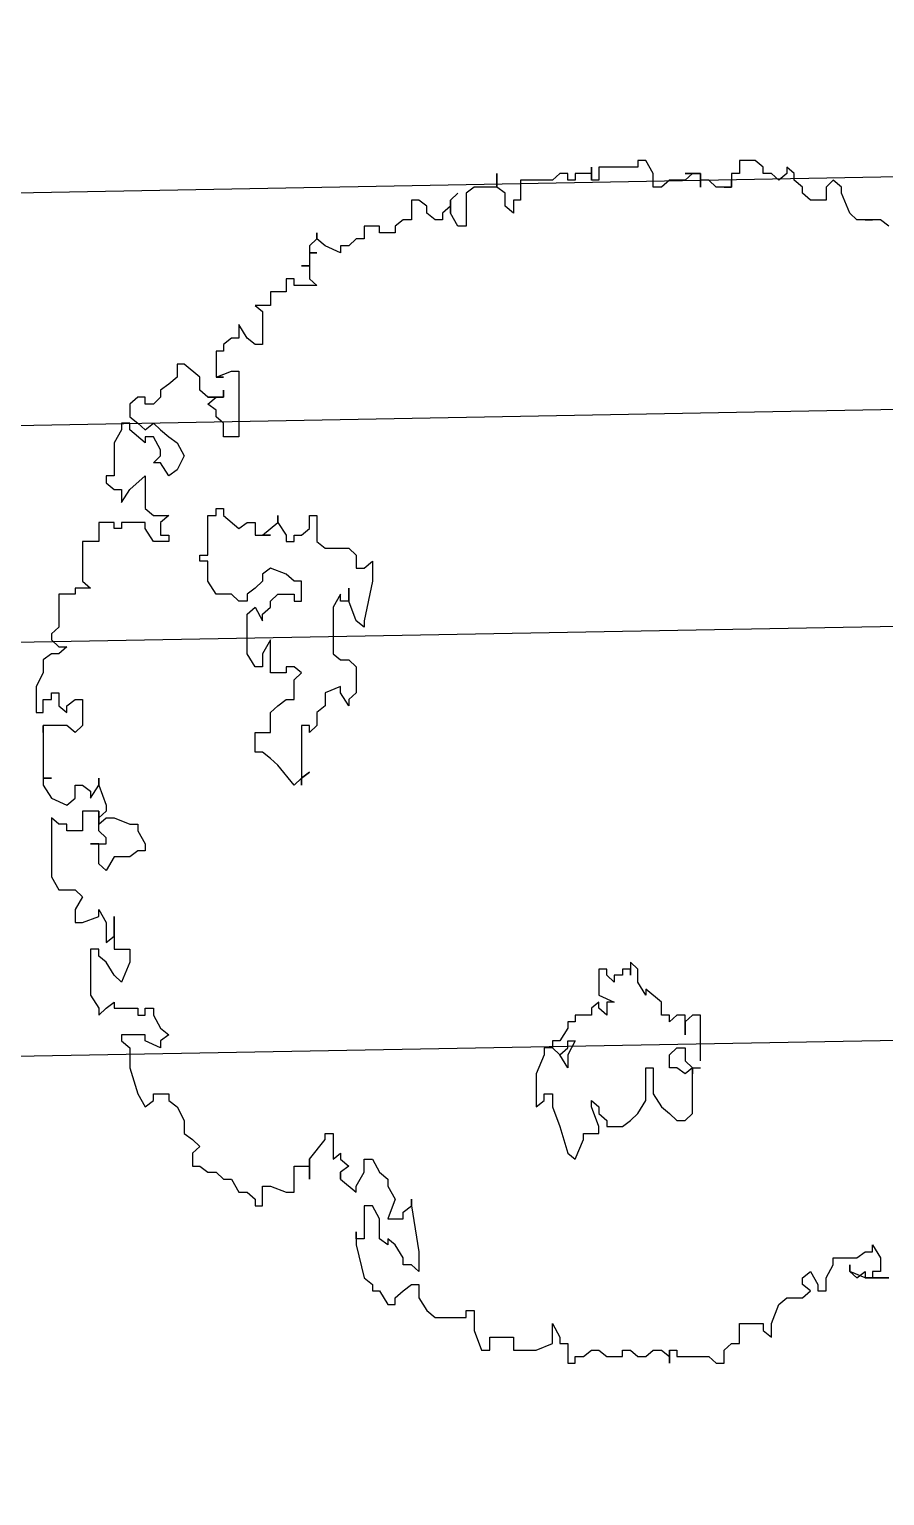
# Model space of a CAD drawing. Extents: x -30 to 1202, y 231 to 898.
# Drawn here: x 103.062 to 105.233, y 442.139 to 445.859 of the extents above; entities that cross this region are included whole.
import ezdxf

# ---------------------------------------------------------------- set-up
doc = ezdxf.new("R2010")
doc.units = 0
doc.header["$LTSCALE"] = 0.04
doc.layers.get('0').update_dxf_attribs({"linetype": 'CONTINUOUS'})
doc.layers.add('CONTORXXNP----00', color=255, linetype='CONTINUOUS')
doc.layers.add('PISO', color=1, linetype='CONTINUOUS')
doc.styles.get("Standard").update_dxf_attribs({"font": 'romans.shx'})

# ---------------------------------------------------------------- blocks, each defined once
blk = doc.blocks.new('ARB3')
at = {"color": 0}
for p, q in [((-0.4424, 0.2007), (-0.4476, 0.1937)), ((0.447, 0.1807), (0.447, 0.2007)), ((-0.4476, 0.1937), (-0.4476, 0.1807)), ((-0.4476, 0.1807), (-0.4476, 0.1868)), ((-0.4476, 0.1868), (-0.4476, 0.1737)), ((0.4192, 0.1868), (0.4302, 0.1937)), ((0.425, 0.1868), (0.4192, 0.1868)), ((0.425, 0.1807), (0.425, 0.1868)), ((0.4302, 0.1937), (0.4418, 0.1937)), ((0.4418, 0.1937), (0.4418, 0.1868)), ((0.4418, 0.1868), (0.447, 0.1868)), ((0.447, 0.1868), (0.447, 0.1807)), ((-0.4476, 0.1737), (-0.4534, 0.1676)), ((0.4302, 0.1737), (0.425, 0.1807)), ((0.4302, 0.1537), (0.4302, 0.1737)), ((0.447, 0.1807), (0.4418, 0.1676)), ((0.447, 0.1737), (0.4418, 0.1807)), ((0.4418, 0.1807), (0.447, 0.1807)), ((0.4418, 0.1676), (0.447, 0.1737)), ((-0.4534, 0.1676), (-0.4702, 0.1607)), ((0.4418, 0.1676), (0.436, 0.1676)), ((0.436, 0.1676), (0.4418, 0.1676)), ((-0.4754, 0.1607), (-0.4812, 0.1537)), ((-0.4812, 0.1537), (-0.4754, 0.1476)), ((-0.4702, 0.1607), (-0.4754, 0.1607)), ((0.436, 0.1537), (0.4302, 0.1537)), ((0.447, 0.1476), (0.436, 0.1537)), ((-0.4754, 0.1476), (-0.4644, 0.1476)), ((-0.4644, 0.1476), (-0.4644, 0.1345)), ((0.4418, 0.1345), (0.4528, 0.1407)), ((0.4579, 0.1476), (0.447, 0.1476)), ((0.4528, 0.1407), (0.4579, 0.1407)), ((0.4579, 0.1407), (0.4579, 0.1476)), ((-0.4754, 0.1276), (-0.4812, 0.1207)), ((-0.4702, 0.1276), (-0.4754, 0.1276)), ((-0.4644, 0.1345), (-0.4702, 0.1276)), ((0.447, 0.1276), (0.4418, 0.1345)), ((0.4528, 0.1276), (0.447, 0.1276)), ((0.4579, 0.1345), (0.4528, 0.1276)), ((0.4638, 0.1276), (0.4579, 0.1345)), ((0.4638, 0.1145), (0.4638, 0.1276)), ((-0.487, 0.1207), (-0.4922, 0.1145)), ((-0.4922, 0.1145), (-0.487, 0.1145)), ((-0.4812, 0.1207), (-0.487, 0.1207)), ((-0.487, 0.1145), (-0.4812, 0.1076)), ((0.4696, 0.1076), (0.4638, 0.1145)), ((-0.4812, 0.1076), (-0.487, 0.1015)), ((-0.487, 0.1015), (-0.487, 0.0945)), ((0.4857, 0.1015), (0.4696, 0.1076)), ((0.4973, 0.1015), (0.4857, 0.1015)), ((0.4915, 0.0945), (0.4973, 0.1015)), ((-0.487, 0.0945), (-0.4922, 0.0945)), ((0.4857, 0.0745), (0.4857, 0.0945)), ((0.4857, 0.0945), (0.4915, 0.0945)), ((-0.498, 0.0745), (-0.487, 0.0745)), ((-0.487, 0.0745), (-0.487, 0.0676)), ((0.5025, 0.0745), (0.4857, 0.0745)), ((0.5025, 0.0676), (0.5025, 0.0745)), ((-0.487, 0.0676), (-0.4754, 0.0676)), ((-0.4754, 0.0676), (-0.4812, 0.0676)), ((-0.4812, 0.0676), (-0.4754, 0.0676)), ((-0.4754, 0.0676), (-0.4754, 0.0615)), ((-0.4754, 0.0615), (-0.4754, 0.0676)), ((-0.4754, 0.0676), (-0.4754, 0.0546)), ((0.5083, 0.0615), (0.5025, 0.0676)), ((-0.4754, 0.0546), (-0.4812, 0.0484)), ((0.5193, 0.0615), (0.5083, 0.0615)), ((0.5135, 0.0484), (0.5193, 0.0546)), ((0.5193, 0.0546), (0.5193, 0.0615)), ((-0.4754, 0.0415), (-0.487, 0.0415)), ((-0.487, 0.0415), (-0.487, 0.0284)), ((-0.4812, 0.0484), (-0.4812, 0.0415)), ((-0.4812, 0.0415), (-0.4754, 0.0415)), ((0.2635, 0.0415), (0.2248, 0.0415)), ((0.2248, 0.0415), (0.2248, 0.0346)), ((0.2693, 0.0346), (0.2693, 0.0415)), ((0.5135, 0.0215), (0.5135, 0.0484)), ((-0.487, 0.0284), (-0.487, 0.0346)), ((-0.487, 0.0346), (-0.4812, 0.0284)), ((-0.4812, 0.0284), (-0.4812, 0.0153)), ((0.2248, 0.0346), (0.2306, 0.0284)), ((0.2416, 0.0284), (0.2248, 0.0284)), ((0.2248, 0.0284), (0.2248, 0.0215)), ((0.2306, 0.0284), (0.2416, 0.0284)), ((0.2525, 0.0215), (0.2525, 0.0284)), ((0.2525, 0.0284), (0.2635, 0.0284)), ((0.2635, 0.0284), (0.2693, 0.0346)), ((0.3081, 0.0346), (0.2693, 0.0346)), ((0.2693, 0.0346), (0.2745, 0.0284)), ((0.2693, 0.0346), (0.2745, 0.0346)), ((0.2745, 0.0346), (0.2693, 0.0346)), ((0.2745, 0.0284), (0.2693, 0.0215)), ((0.3139, 0.0284), (0.3081, 0.0346)), ((0.3139, 0.0215), (0.3139, 0.0284)), ((-0.4812, 0.0153), (-0.4754, 0.0084)), ((0.2248, 0.0215), (0.2306, 0.0153)), ((0.2306, 0.0153), (0.2248, 0.0153)), ((0.2248, 0.0153), (0.2248, 0.0084)), ((0.2584, 0.0153), (0.2525, 0.0215)), ((0.2693, 0.0153), (0.2584, 0.0153)), ((0.2693, 0.0215), (0.2693, 0.0153)), ((0.3023, 0.0084), (0.3081, 0.0153)), ((0.3081, 0.0153), (0.3139, 0.0215)), ((0.5083, 0.0153), (0.5083, 0.0215)), ((0.5083, 0.0215), (0.5135, 0.0215)), ((0.5083, 0.0084), (0.5135, 0.0153)), ((0.5193, 0.0153), (0.5083, 0.0153)), ((0.5135, 0.0153), (0.5193, 0.0153)), ((-0.487, 0.0015), (-0.498, -0.0047)), ((-0.4754, 0.0015), (-0.487, 0.0015)), ((-0.4754, 0.0084), (-0.4754, 0.0015)), ((0.2138, 0.0084), (0.2028, -0.0047)), ((0.2248, 0.0084), (0.2138, 0.0084)), ((0.2693, -0.0047), (0.2693, 0.0015)), ((0.2693, 0.0015), (0.2913, 0.0015)), ((0.2913, 0.0015), (0.3023, 0.0084)), ((0.5083, 0.0015), (0.5083, 0.0084)), ((0.5135, -0.0047), (0.5083, 0.0015)), ((0.186, -0.0116), (0.1802, -0.0177)), ((0.197, -0.0116), (0.186, -0.0116)), ((0.208, -0.0047), (0.197, -0.0116)), ((0.2028, -0.0047), (0.208, -0.0047)), ((0.2971, -0.0047), (0.2693, -0.0047)), ((0.3081, -0.0116), (0.2971, -0.0047)), ((0.3139, -0.0177), (0.3081, -0.0116)), ((0.5083, -0.0177), (0.5135, -0.0116)), ((0.5135, -0.0116), (0.5135, -0.0047)), ((0.1802, -0.0177), (0.1912, -0.0177)), ((0.1912, -0.0177), (0.186, -0.0177)), ((0.186, -0.0177), (0.186, -0.0247)), ((0.186, -0.0247), (0.1912, -0.0247)), ((0.1912, -0.0247), (0.1912, -0.0316)), ((0.3191, -0.0247), (0.3139, -0.0177)), ((0.3191, -0.0377), (0.3191, -0.0247)), ((0.5083, -0.0247), (0.5083, -0.0177)), ((0.5135, -0.0247), (0.5083, -0.0247)), ((0.5135, -0.0377), (0.5135, -0.0247)), ((0.1912, -0.0316), (0.197, -0.0316)), ((0.197, -0.0316), (0.1912, -0.0377)), ((0.208, -0.0446), (0.2138, -0.0316)), ((0.2138, -0.0316), (0.2138, -0.0377)), ((-0.4922, -0.0446), (-0.4812, -0.0446)), ((-0.4812, -0.0446), (-0.4812, -0.0508)), ((0.1912, -0.0377), (0.186, -0.0377)), ((0.186, -0.0377), (0.186, -0.0446)), ((0.186, -0.0446), (0.208, -0.0446)), ((0.2138, -0.0377), (0.2248, -0.0377)), ((0.219, -0.0446), (0.2138, -0.0446)), ((0.2138, -0.0446), (0.219, -0.0508)), ((0.2248, -0.0377), (0.219, -0.0446)), ((0.2971, -0.0508), (0.3023, -0.0446)), ((0.3191, -0.0446), (0.3023, -0.0508)), ((0.3023, -0.0446), (0.3081, -0.0446)), ((0.3081, -0.0446), (0.3139, -0.0377)), ((0.3139, -0.0377), (0.3191, -0.0377)), ((0.3249, -0.0446), (0.3191, -0.0446)), ((0.3249, -0.0577), (0.3249, -0.0446)), ((0.5083, -0.0446), (0.5135, -0.0377)), ((0.5083, -0.0508), (0.5083, -0.0446)), ((-0.4812, -0.0508), (-0.4922, -0.0508)), ((-0.4922, -0.0508), (-0.487, -0.0508)), ((-0.487, -0.0508), (-0.487, -0.0646)), ((0.219, -0.0508), (0.2248, -0.0508)), ((0.2248, -0.0508), (0.2248, -0.0646)), ((0.3023, -0.0508), (0.2971, -0.0508)), ((0.3301, -0.0577), (0.3249, -0.0577)), ((0.3468, -0.0646), (0.3301, -0.0577)), ((0.5135, -0.0577), (0.5083, -0.0508)), ((0.5135, -0.0646), (0.5135, -0.0577)), ((-0.487, -0.0646), (-0.4812, -0.0646)), ((-0.4812, -0.0708), (-0.487, -0.0708)), ((-0.487, -0.0708), (-0.487, -0.0777)), ((-0.4812, -0.0646), (-0.4812, -0.0708)), ((0.2248, -0.0646), (0.2306, -0.0646)), ((0.2306, -0.0646), (0.2306, -0.0708)), ((0.2306, -0.0708), (0.2358, -0.0708)), ((0.2358, -0.0708), (0.2467, -0.0777)), ((0.2467, -0.0708), (0.2467, -0.0646)), ((0.2467, -0.0646), (0.2584, -0.0708)), ((0.2525, -0.0708), (0.2467, -0.0708)), ((0.2584, -0.0777), (0.2525, -0.0708)), ((0.2584, -0.0708), (0.2693, -0.0708)), ((0.2693, -0.0708), (0.2584, -0.0777)), ((0.3191, -0.0777), (0.3417, -0.0708)), ((0.3417, -0.0708), (0.3468, -0.0646)), ((0.5025, -0.0777), (0.5025, -0.0708)), ((0.5025, -0.0708), (0.5193, -0.0708)), ((0.5193, -0.0646), (0.5135, -0.0646)), ((0.5193, -0.0708), (0.5193, -0.0646)), ((-0.487, -0.0777), (-0.4812, -0.0839)), ((-0.4812, -0.0839), (-0.4812, -0.1108)), ((0.2467, -0.0777), (0.2467, -0.0839)), ((0.2467, -0.0839), (0.2525, -0.0839)), ((0.2525, -0.0839), (0.2584, -0.0777)), ((0.2584, -0.0777), (0.2525, -0.0839)), ((0.2525, -0.0839), (0.2525, -0.0908)), ((0.2913, -0.0908), (0.2913, -0.0839)), ((0.2913, -0.0839), (0.3023, -0.0839)), ((0.3023, -0.0839), (0.3191, -0.0777)), ((0.4857, -0.0839), (0.4973, -0.0777)), ((0.5025, -0.0839), (0.4857, -0.0839)), ((0.4973, -0.0777), (0.5025, -0.0777)), ((0.5083, -0.0977), (0.5025, -0.0839)), ((0.2525, -0.0908), (0.2584, -0.0908)), ((0.2584, -0.0908), (0.2745, -0.0977)), ((0.2745, -0.0977), (0.3023, -0.0977)), ((0.2971, -0.0908), (0.2913, -0.0908)), ((0.3023, -0.0977), (0.2971, -0.0908)), ((0.5083, -0.1169), (0.5083, -0.0977)), ((-0.4812, -0.1108), (-0.4644, -0.1108)), ((-0.4644, -0.1108), (-0.4644, -0.1169)), ((-0.4702, -0.1238), (-0.4754, -0.1308)), ((-0.4592, -0.1238), (-0.4702, -0.1238)), ((-0.4644, -0.1169), (-0.4534, -0.1169)), ((-0.4534, -0.1169), (-0.4592, -0.1238)), ((0.4973, -0.1369), (0.4973, -0.1169)), ((0.4973, -0.1169), (0.5083, -0.1169)), ((-0.4754, -0.1308), (-0.487, -0.1308)), ((-0.487, -0.1308), (-0.4754, -0.1308)), ((-0.4754, -0.1308), (-0.4754, -0.15)), ((0.4915, -0.15), (0.5083, -0.1438)), ((0.5083, -0.1369), (0.4973, -0.1369)), ((0.5083, -0.1438), (0.5083, -0.1369)), ((-0.4754, -0.15), (-0.4702, -0.1569)), ((-0.4702, -0.1569), (-0.4424, -0.1569)), ((-0.4424, -0.1569), (-0.4424, -0.1638)), ((0.4747, -0.1569), (0.4747, -0.15)), ((0.4747, -0.15), (0.4915, -0.15)), ((0.4805, -0.1569), (0.4747, -0.1569)), ((0.4805, -0.1831), (0.4805, -0.1569)), ((-0.4644, -0.17), (-0.4702, -0.1638)), ((-0.4702, -0.1638), (-0.4644, -0.17)), ((-0.4534, -0.17), (-0.4644, -0.17)), ((-0.4644, -0.17), (-0.4592, -0.17)), ((-0.4592, -0.17), (-0.4534, -0.1769)), ((-0.4424, -0.1638), (-0.4534, -0.17)), ((-0.4534, -0.1769), (-0.4476, -0.1769)), ((-0.4476, -0.1831), (-0.4534, -0.19)), ((-0.4476, -0.1769), (-0.4476, -0.1831)), ((0.4747, -0.19), (0.4805, -0.1831)), ((-0.4592, -0.19), (-0.4644, -0.1969)), ((-0.4644, -0.1969), (-0.4644, -0.2031)), ((-0.4534, -0.19), (-0.4592, -0.19)), ((0.3862, -0.2031), (0.425, -0.1969)), ((0.425, -0.1969), (0.4418, -0.1969)), ((0.4418, -0.1969), (0.436, -0.2031)), ((0.4528, -0.2031), (0.4528, -0.1969)), ((0.4528, -0.1969), (0.4638, -0.1969)), ((0.4638, -0.1969), (0.4747, -0.19)), ((-0.4644, -0.2031), (-0.4476, -0.2031)), ((-0.4476, -0.2031), (-0.4476, -0.21)), ((-0.4476, -0.21), (-0.4424, -0.2169)), ((0.3862, -0.2031), (0.3804, -0.2031)), ((0.3804, -0.2031), (0.3862, -0.2031)), ((0.3914, -0.21), (0.3862, -0.2031)), ((0.3972, -0.21), (0.3914, -0.21)), ((0.3972, -0.223), (0.3972, -0.21)), ((0.4302, -0.21), (0.4192, -0.2169)), ((0.436, -0.21), (0.4302, -0.21)), ((0.436, -0.2031), (0.436, -0.21)), ((0.4579, -0.21), (0.4528, -0.2031)), ((0.4638, -0.2169), (0.4579, -0.21)), ((-0.4424, -0.2169), (-0.4366, -0.2169)), ((-0.4366, -0.2169), (-0.4366, -0.23)), ((0.3578, -0.23), (0.3636, -0.223)), ((0.3636, -0.223), (0.3695, -0.223)), ((0.3695, -0.223), (0.3804, -0.2169)), ((0.3804, -0.2169), (0.3972, -0.223)), ((0.4192, -0.2169), (0.414, -0.223)), ((0.414, -0.223), (0.4192, -0.223)), ((0.4192, -0.223), (0.414, -0.23)), ((0.4579, -0.23), (0.4696, -0.223)), ((0.4696, -0.2169), (0.4638, -0.2169)), ((0.4696, -0.223), (0.4696, -0.2169)), ((-0.4366, -0.23), (-0.4424, -0.23)), ((-0.4424, -0.23), (-0.4424, -0.243)), ((0.3468, -0.2361), (0.3578, -0.23)), ((0.3972, -0.23), (0.3862, -0.2361)), ((0.414, -0.23), (0.3972, -0.23)), ((0.4579, -0.2361), (0.4579, -0.23)), ((-0.4424, -0.243), (-0.4315, -0.243)), ((-0.4315, -0.243), (-0.4315, -0.25)), ((-0.1531, -0.243), (-0.1589, -0.2361)), ((-0.1589, -0.2361), (-0.1421, -0.2361)), ((-0.1531, -0.25), (-0.1531, -0.243)), ((-0.1421, -0.2361), (-0.1085, -0.243)), ((-0.1085, -0.243), (-0.1033, -0.243)), ((-0.1033, -0.243), (-0.1085, -0.25)), ((0.3468, -0.243), (0.3468, -0.2361)), ((0.3578, -0.243), (0.3468, -0.243)), ((0.3695, -0.25), (0.3578, -0.243)), ((0.3862, -0.2361), (0.3862, -0.243)), ((0.3862, -0.243), (0.414, -0.243)), ((0.414, -0.243), (0.414, -0.25)), ((0.4192, -0.25), (0.447, -0.243)), ((0.447, -0.243), (0.4528, -0.2361)), ((0.4528, -0.2361), (0.4579, -0.2361)), ((-0.4315, -0.25), (-0.4256, -0.2561)), ((-0.4256, -0.2561), (-0.4256, -0.263)), ((-0.1699, -0.2561), (-0.1641, -0.25)), ((-0.1699, -0.2761), (-0.1699, -0.2561)), ((-0.1641, -0.25), (-0.1531, -0.25)), ((-0.1253, -0.2561), (-0.1363, -0.2561)), ((-0.1363, -0.2561), (-0.1253, -0.2561)), ((-0.1085, -0.25), (-0.1253, -0.2561)), ((-0.1253, -0.2561), (-0.1253, -0.263)), ((-0.0756, -0.2561), (-0.0698, -0.25)), ((-0.0756, -0.263), (-0.0756, -0.2561)), ((-0.0698, -0.25), (-0.0478, -0.25)), ((-0.0478, -0.25), (-0.042, -0.2561)), ((-0.0368, -0.2561), (-0.0478, -0.263)), ((-0.042, -0.2561), (-0.0368, -0.2561)), ((0.3468, -0.263), (0.3527, -0.2561)), ((0.3527, -0.2561), (0.3578, -0.263)), ((0.3636, -0.263), (0.3746, -0.25)), ((0.3746, -0.25), (0.3695, -0.25)), ((0.414, -0.25), (0.4082, -0.25)), ((0.4082, -0.25), (0.4192, -0.25)), ((-0.4256, -0.263), (-0.4198, -0.263)), ((-0.4198, -0.263), (-0.4256, -0.2761)), ((-0.1253, -0.263), (-0.1311, -0.263)), ((-0.1311, -0.263), (-0.1201, -0.2692)), ((-0.1201, -0.2692), (-0.0807, -0.2692)), ((-0.0807, -0.2692), (-0.0756, -0.263)), ((-0.0478, -0.263), (-0.053, -0.263)), ((-0.053, -0.263), (-0.0478, -0.2761)), ((0.3249, -0.2761), (0.3249, -0.2692)), ((0.3249, -0.2692), (0.3468, -0.2692)), ((0.3468, -0.2692), (0.3417, -0.263)), ((0.3417, -0.263), (0.3468, -0.263)), ((0.3578, -0.263), (0.3636, -0.263)), ((0.3636, -0.263), (0.3578, -0.263)), ((0.3578, -0.263), (0.3636, -0.263)), ((-0.4315, -0.283), (-0.4366, -0.283)), ((-0.4366, -0.283), (-0.4315, -0.283)), ((-0.4256, -0.2761), (-0.4315, -0.283)), ((-0.4315, -0.283), (-0.4256, -0.2892)), ((-0.4198, -0.2892), (-0.4198, -0.283)), ((-0.4198, -0.283), (-0.4198, -0.2892)), ((-0.3979, -0.2892), (-0.3921, -0.283)), ((-0.3921, -0.283), (-0.3921, -0.3022)), ((-0.1976, -0.2892), (-0.1976, -0.283)), ((-0.1976, -0.283), (-0.1757, -0.283)), ((-0.1757, -0.283), (-0.1699, -0.2761)), ((-0.0478, -0.2761), (-0.0368, -0.2761)), ((-0.0368, -0.2761), (-0.031, -0.283)), ((-0.031, -0.283), (-0.02, -0.283)), ((-0.02, -0.283), (-0.0142, -0.2892)), ((0.3301, -0.2761), (0.3249, -0.2761)), ((0.3468, -0.2892), (0.3301, -0.2761)), ((-0.4256, -0.2892), (-0.4198, -0.2892)), ((-0.4198, -0.2892), (-0.4089, -0.2892)), ((-0.4089, -0.2892), (-0.4089, -0.2961)), ((-0.4089, -0.2961), (-0.4089, -0.2892)), ((-0.4089, -0.2892), (-0.3979, -0.2892)), ((-0.1867, -0.2892), (-0.1976, -0.2892)), ((-0.1809, -0.2961), (-0.1867, -0.2892)), ((-0.1809, -0.3022), (-0.1809, -0.2961)), ((-0.1253, -0.2961), (-0.1421, -0.2961)), ((-0.1421, -0.2961), (-0.1421, -0.3022)), ((-0.1253, -0.3022), (-0.1253, -0.2961)), ((-0.0646, -0.2961), (-0.0698, -0.3022)), ((-0.0588, -0.3022), (-0.0646, -0.2961)), ((-0.0142, -0.2892), (-0.02, -0.2892)), ((-0.02, -0.2892), (-0.02, -0.2961)), ((-0.02, -0.2961), (0.0304, -0.2961)), ((0.0245, -0.2961), (0.0194, -0.2892)), ((0.0194, -0.2892), (0.0245, -0.2961)), ((0.0304, -0.2961), (0.0245, -0.2961)), ((0.0245, -0.2961), (0.0304, -0.3022)), ((0.3636, -0.2892), (0.3468, -0.2892)), ((0.3527, -0.3022), (0.3527, -0.2892)), ((0.3527, -0.2892), (0.3636, -0.2892)), ((-0.3921, -0.3022), (-0.3979, -0.3022)), ((-0.3979, -0.3022), (-0.3979, -0.3092)), ((-0.3979, -0.3092), (-0.3869, -0.3092)), ((-0.3869, -0.3092), (-0.3869, -0.3222)), ((-0.1918, -0.3161), (-0.1809, -0.3092)), ((-0.1757, -0.3022), (-0.1809, -0.3022)), ((-0.1809, -0.3092), (-0.1757, -0.3092)), ((-0.1757, -0.3092), (-0.1757, -0.3022)), ((-0.1479, -0.3092), (-0.1531, -0.3222)), ((-0.1421, -0.3022), (-0.1479, -0.3092)), ((-0.1311, -0.3161), (-0.1311, -0.3022)), ((-0.1311, -0.3022), (-0.1253, -0.3022)), ((-0.0698, -0.3022), (-0.0698, -0.3092)), ((-0.0698, -0.3092), (-0.0646, -0.3092)), ((-0.0646, -0.3092), (-0.0646, -0.3222)), ((-0.042, -0.3022), (-0.0588, -0.3022)), ((-0.042, -0.3092), (-0.042, -0.3022)), ((-0.0368, -0.3161), (-0.042, -0.3092)), ((0.0304, -0.3022), (0.0136, -0.3161)), ((0.3746, -0.3022), (0.3527, -0.3022)), ((0.3695, -0.3222), (0.3746, -0.3092)), ((0.3746, -0.3092), (0.3746, -0.3022)), ((-0.3869, -0.3222), (-0.3753, -0.3222)), ((-0.3753, -0.3222), (-0.3753, -0.3353)), ((-0.1918, -0.3161), (-0.1976, -0.3161)), ((-0.1976, -0.3161), (-0.1918, -0.3161)), ((-0.1809, -0.3292), (-0.1918, -0.3161)), ((-0.1809, -0.3353), (-0.1809, -0.3222)), ((-0.1809, -0.3222), (-0.1809, -0.3292)), ((-0.1809, -0.3292), (-0.1809, -0.3222)), ((-0.1809, -0.3222), (-0.1809, -0.3292)), ((-0.1531, -0.3222), (-0.1479, -0.3292)), ((-0.1253, -0.3222), (-0.1311, -0.3161)), ((-0.1201, -0.3222), (-0.1253, -0.3222)), ((-0.1143, -0.3292), (-0.1201, -0.3222)), ((-0.0646, -0.3222), (-0.0924, -0.3222)), ((-0.0924, -0.3222), (-0.0807, -0.3292)), ((-0.031, -0.3222), (-0.0368, -0.3161)), ((-0.0142, -0.3222), (-0.031, -0.3222)), ((-0.0142, -0.3353), (-0.0142, -0.3222)), ((0.0078, -0.3222), (0.0026, -0.3292)), ((0.0136, -0.3161), (0.0078, -0.3222)), ((0.3695, -0.3292), (0.3695, -0.3222)), ((-0.3753, -0.3353), (-0.3701, -0.3292)), ((-0.3701, -0.3292), (-0.3423, -0.3292)), ((-0.3423, -0.3292), (-0.3423, -0.3353)), ((-0.1479, -0.3292), (-0.1421, -0.3292)), ((-0.1421, -0.3292), (-0.1363, -0.3353)), ((-0.1201, -0.3353), (-0.1085, -0.3292)), ((-0.1085, -0.3292), (-0.1143, -0.3292)), ((-0.0807, -0.3292), (-0.0698, -0.3292)), ((-0.0698, -0.3292), (-0.0698, -0.3353)), ((0.0026, -0.3292), (0.0026, -0.3353)), ((0.3862, -0.3292), (0.3695, -0.3292)), ((0.3862, -0.3353), (0.3862, -0.3292)), ((-0.3475, -0.3422), (-0.3591, -0.3492)), ((-0.3423, -0.3353), (-0.3475, -0.3422)), ((-0.1918, -0.3422), (-0.1918, -0.3353)), ((-0.1918, -0.3353), (-0.1809, -0.3353)), ((-0.1867, -0.3492), (-0.1918, -0.3422)), ((-0.1363, -0.3353), (-0.1311, -0.3422)), ((-0.1311, -0.3422), (-0.1253, -0.3422)), ((-0.1253, -0.3422), (-0.1253, -0.3492)), ((-0.1143, -0.3422), (-0.1201, -0.3353)), ((-0.0807, -0.3422), (-0.1143, -0.3422)), ((-0.0698, -0.3353), (-0.0807, -0.3422)), ((0.0026, -0.3353), (-0.0142, -0.3353)), ((0.3746, -0.3422), (0.3804, -0.3353)), ((0.3746, -0.3492), (0.3746, -0.3422)), ((0.3804, -0.3353), (0.3862, -0.3353)), ((-0.3591, -0.3492), (-0.3475, -0.3492)), ((-0.3475, -0.3492), (-0.3475, -0.3553)), ((-0.3475, -0.3553), (-0.3423, -0.3622)), ((-0.3197, -0.3553), (-0.3197, -0.3492)), ((-0.3197, -0.3492), (-0.2642, -0.3492)), ((-0.3146, -0.3684), (-0.3197, -0.3553)), ((-0.2642, -0.3492), (-0.2642, -0.3622)), ((-0.1976, -0.3622), (-0.1867, -0.3492)), ((-0.1253, -0.3492), (-0.1311, -0.3553)), ((-0.1311, -0.3553), (-0.1311, -0.3684)), ((0.3636, -0.3553), (0.3746, -0.3492)), ((0.3636, -0.3622), (0.3636, -0.3553)), ((-0.3423, -0.3622), (-0.3365, -0.3622)), ((-0.3365, -0.3622), (-0.3365, -0.3684)), ((-0.3365, -0.3684), (-0.3146, -0.3684)), ((-0.3146, -0.3684), (-0.3146, -0.3622)), ((-0.3146, -0.3622), (-0.3146, -0.3684)), ((-0.2978, -0.3622), (-0.3036, -0.3622)), ((-0.3036, -0.3622), (-0.2978, -0.3622)), ((-0.2978, -0.3684), (-0.2978, -0.3622)), ((-0.2978, -0.3622), (-0.2978, -0.3753)), ((-0.2919, -0.3753), (-0.2978, -0.3684)), ((-0.2868, -0.3684), (-0.2919, -0.3753)), ((-0.281, -0.3684), (-0.2868, -0.3684)), ((-0.2758, -0.3622), (-0.281, -0.3684)), ((-0.2642, -0.3622), (-0.2758, -0.3622)), ((-0.2035, -0.3684), (-0.2035, -0.3622)), ((-0.2035, -0.3622), (-0.1976, -0.3622)), ((-0.1976, -0.3684), (-0.2035, -0.3684)), ((-0.1976, -0.3753), (-0.1976, -0.3684)), ((-0.1311, -0.3684), (-0.1421, -0.3753)), ((0.3578, -0.3684), (0.3636, -0.3622)), ((0.3578, -0.3753), (0.3578, -0.3684)), ((-0.3146, -0.3822), (-0.3255, -0.3953)), ((-0.3036, -0.3822), (-0.3146, -0.3822)), ((-0.2978, -0.3753), (-0.3036, -0.3822)), ((-0.1641, -0.3753), (-0.1976, -0.3753)), ((-0.1641, -0.3822), (-0.1641, -0.3753)), ((-0.1589, -0.3822), (-0.1641, -0.3822)), ((-0.1421, -0.3753), (-0.1589, -0.3753)), ((-0.1589, -0.3753), (-0.1589, -0.3822)), ((0.3301, -0.3884), (0.3359, -0.3822)), ((0.3359, -0.3822), (0.3417, -0.3884)), ((0.3527, -0.3822), (0.3578, -0.3753)), ((0.3527, -0.3884), (0.3527, -0.3822)), ((-0.3255, -0.3953), (-0.3255, -0.4014)), ((-0.259, -0.4014), (-0.248, -0.3953)), ((-0.248, -0.3953), (-0.2364, -0.4014)), ((0.3023, -0.4014), (0.3139, -0.3953)), ((0.3139, -0.3953), (0.3249, -0.3953)), ((0.3249, -0.3953), (0.3301, -0.3884)), ((0.3417, -0.3884), (0.3527, -0.3884)), ((-0.3255, -0.4014), (-0.3146, -0.4014)), ((-0.3146, -0.4014), (-0.3087, -0.4084)), ((-0.3087, -0.4084), (-0.3036, -0.4153)), ((-0.27, -0.4153), (-0.2642, -0.4084)), ((-0.2642, -0.4084), (-0.259, -0.4014)), ((-0.2312, -0.4084), (-0.2422, -0.4153)), ((-0.2364, -0.4014), (-0.2312, -0.4084)), ((-0.1976, -0.4214), (-0.1976, -0.4084)), ((-0.1976, -0.4084), (-0.1918, -0.4153)), ((-0.1809, -0.4153), (-0.1809, -0.4084)), ((-0.1809, -0.4084), (-0.1757, -0.4084)), ((-0.1757, -0.4084), (-0.1757, -0.4214)), ((0.2358, -0.4153), (0.2416, -0.4084)), ((0.2416, -0.4084), (0.2467, -0.4153)), ((0.2913, -0.4214), (0.2913, -0.4084)), ((0.2913, -0.4084), (0.2971, -0.4084)), ((0.2971, -0.4084), (0.3023, -0.4014)), ((-0.3036, -0.4153), (-0.2978, -0.4153)), ((-0.2978, -0.4153), (-0.2919, -0.4214)), ((-0.2919, -0.4214), (-0.2919, -0.4284)), ((-0.2758, -0.4214), (-0.27, -0.4153)), ((-0.27, -0.4284), (-0.2758, -0.4214)), ((-0.2532, -0.4153), (-0.2642, -0.4214)), ((-0.2642, -0.4214), (-0.2642, -0.4284)), ((-0.248, -0.4153), (-0.2532, -0.4153)), ((-0.2422, -0.4214), (-0.248, -0.4153)), ((-0.2422, -0.4153), (-0.2422, -0.4214)), ((-0.2035, -0.4284), (-0.1976, -0.4214)), ((-0.1918, -0.4153), (-0.1809, -0.4153)), ((-0.1757, -0.4214), (-0.1867, -0.4284)), ((0.219, -0.4284), (0.219, -0.4214)), ((0.219, -0.4214), (0.2248, -0.4214)), ((0.2248, -0.4214), (0.2358, -0.4153)), ((0.2467, -0.4153), (0.2525, -0.4153)), ((0.2525, -0.4153), (0.2467, -0.4284)), ((0.2971, -0.4214), (0.2913, -0.4214)), ((0.3023, -0.4284), (0.2971, -0.4214)), ((-0.2919, -0.4284), (-0.2978, -0.4284)), ((-0.2978, -0.4284), (-0.2978, -0.4345)), ((-0.2758, -0.4345), (-0.27, -0.4284)), ((-0.259, -0.4284), (-0.27, -0.4414)), ((-0.2642, -0.4284), (-0.259, -0.4284)), ((-0.2196, -0.4414), (-0.2312, -0.4284)), ((-0.2312, -0.4284), (-0.2035, -0.4284)), ((-0.1867, -0.4284), (-0.1918, -0.4284)), ((-0.1918, -0.4284), (-0.1918, -0.4484)), ((0.0691, -0.4345), (0.0801, -0.4284)), ((0.0801, -0.4284), (0.0859, -0.4284)), ((0.0859, -0.4284), (0.0859, -0.4345)), ((0.2248, -0.4284), (0.219, -0.4284)), ((0.2248, -0.4345), (0.2248, -0.4284)), ((0.2467, -0.4284), (0.2416, -0.4284)), ((0.2416, -0.4284), (0.2416, -0.4484)), ((0.2913, -0.4345), (0.3023, -0.4284)), ((-0.2978, -0.4345), (-0.2919, -0.4414)), ((-0.2919, -0.4414), (-0.281, -0.4414)), ((-0.281, -0.4414), (-0.2758, -0.4345)), ((-0.27, -0.4414), (-0.2758, -0.4414)), ((-0.2758, -0.4414), (-0.2758, -0.4484)), ((-0.2086, -0.4484), (-0.2196, -0.4414)), ((0.0581, -0.4545), (0.0633, -0.4414)), ((0.0633, -0.4414), (0.0633, -0.4345)), ((0.0633, -0.4345), (0.0691, -0.4345)), ((0.0859, -0.4345), (0.0911, -0.4414)), ((0.0911, -0.4414), (0.0911, -0.4545)), ((0.1692, -0.4545), (0.1692, -0.4414)), ((0.1692, -0.4414), (0.1802, -0.4414)), ((0.1802, -0.4414), (0.197, -0.4484)), ((0.219, -0.4545), (0.219, -0.4345)), ((0.219, -0.4345), (0.2248, -0.4345)), ((0.2467, -0.4484), (0.2525, -0.4414)), ((0.2525, -0.4414), (0.2693, -0.4414)), ((0.2693, -0.4414), (0.2913, -0.4345)), ((-0.2758, -0.4484), (-0.27, -0.4484)), ((-0.27, -0.4484), (-0.259, -0.4545)), ((-0.259, -0.4545), (-0.2312, -0.4545)), ((-0.2312, -0.4545), (-0.2312, -0.4614)), ((-0.2254, -0.4614), (-0.2196, -0.4545)), ((-0.2196, -0.4545), (-0.2196, -0.4484)), ((-0.2196, -0.4484), (-0.2086, -0.4484)), ((-0.1918, -0.4484), (-0.1867, -0.4484)), ((-0.1867, -0.4545), (-0.1918, -0.4545)), ((-0.1918, -0.4545), (-0.1918, -0.4676)), ((-0.1867, -0.4484), (-0.1867, -0.4545)), ((0.0581, -0.4614), (0.0581, -0.4545)), ((0.0911, -0.4545), (0.1027, -0.4614)), ((0.1582, -0.4545), (0.1415, -0.4545)), ((0.1415, -0.4545), (0.1692, -0.4545)), ((0.1634, -0.4614), (0.1582, -0.4545)), ((0.1912, -0.4545), (0.1802, -0.4614)), ((0.197, -0.4484), (0.1912, -0.4545)), ((0.219, -0.4614), (0.2138, -0.4545)), ((0.2138, -0.4545), (0.219, -0.4545)), ((0.2416, -0.4484), (0.2467, -0.4484)), ((-0.2312, -0.4614), (-0.2254, -0.4614)), ((-0.1918, -0.4676), (-0.1757, -0.4676)), ((-0.1757, -0.4676), (-0.1757, -0.4814)), ((0.0304, -0.4676), (0.0245, -0.4676)), ((0.0245, -0.4676), (0.0304, -0.4676)), ((0.0304, -0.4676), (0.0472, -0.4614)), ((0.0413, -0.4745), (0.0304, -0.4676)), ((0.0472, -0.4614), (0.0523, -0.4614)), ((0.0523, -0.4614), (0.0581, -0.4676)), ((0.0691, -0.4676), (0.0523, -0.4676)), ((0.0523, -0.4676), (0.0523, -0.4814)), ((0.0633, -0.4676), (0.0581, -0.4614)), ((0.0581, -0.4676), (0.0633, -0.4676)), ((0.0749, -0.4614), (0.0691, -0.4676)), ((0.0801, -0.4614), (0.0749, -0.4614)), ((0.0801, -0.4745), (0.0801, -0.4614)), ((0.0969, -0.4676), (0.0801, -0.4676)), ((0.0801, -0.4676), (0.0801, -0.4745)), ((0.1027, -0.4614), (0.0969, -0.4676)), ((0.1356, -0.4676), (0.1466, -0.4614)), ((0.1415, -0.4676), (0.1356, -0.4676)), ((0.1466, -0.4814), (0.1415, -0.4676)), ((0.1466, -0.4614), (0.1634, -0.4614)), ((0.175, -0.4676), (0.1692, -0.4676)), ((0.1692, -0.4676), (0.1692, -0.4745)), ((0.1802, -0.4614), (0.175, -0.4676)), ((0.208, -0.4745), (0.219, -0.4676)), ((0.2248, -0.4676), (0.219, -0.4614)), ((0.219, -0.4676), (0.2248, -0.4676)), ((-0.1757, -0.4814), (-0.1421, -0.4814)), ((-0.1421, -0.4814), (-0.1363, -0.4745)), ((-0.1363, -0.4745), (-0.1363, -0.4876)), ((-0.042, -0.4876), (-0.042, -0.4814)), ((-0.042, -0.4814), (-0.02, -0.4814)), ((-0.02, -0.4814), (-0.0142, -0.4876)), ((0.0304, -0.4814), (0.0355, -0.4745)), ((0.0304, -0.4876), (0.0304, -0.4814)), ((0.0355, -0.4745), (0.0413, -0.4745)), ((0.0523, -0.4814), (0.0691, -0.4814)), ((0.0691, -0.4814), (0.0691, -0.4945)), ((0.1188, -0.4876), (0.1247, -0.4814)), ((0.1247, -0.4814), (0.1356, -0.4876)), ((0.1466, -0.4876), (0.1466, -0.4814)), ((0.1692, -0.4745), (0.208, -0.4745)), ((-0.1363, -0.4876), (-0.1311, -0.4876)), ((-0.1311, -0.4876), (-0.1311, -0.5014)), ((-0.0866, -0.5014), (-0.0866, -0.4945)), ((-0.0866, -0.4945), (-0.0807, -0.5014)), ((-0.0368, -0.4945), (-0.042, -0.4876)), ((-0.0368, -0.5014), (-0.031, -0.4945)), ((-0.031, -0.4945), (-0.0368, -0.4945)), ((-0.0142, -0.4876), (-0.02, -0.4945)), ((-0.02, -0.4945), (-0.02, -0.5145)), ((0.0413, -0.4876), (0.0304, -0.4876)), ((0.0472, -0.4945), (0.0413, -0.4876)), ((0.0413, -0.5076), (0.0472, -0.4945)), ((0.0691, -0.4945), (0.0633, -0.4945)), ((0.0633, -0.4945), (0.0633, -0.5014)), ((0.1188, -0.5014), (0.1188, -0.4876)), ((0.1356, -0.4876), (0.1466, -0.4876)), ((-0.1311, -0.5014), (-0.1033, -0.5014)), ((-0.1033, -0.5014), (-0.0975, -0.5076)), ((-0.0975, -0.5076), (-0.0924, -0.5076)), ((-0.0924, -0.5076), (-0.0866, -0.5014)), ((-0.0807, -0.5014), (-0.0807, -0.5076)), ((-0.0807, -0.5076), (-0.0756, -0.5145)), ((-0.0478, -0.5076), (-0.0478, -0.5014)), ((-0.0478, -0.5014), (-0.0368, -0.5014)), ((-0.042, -0.5076), (-0.0478, -0.5076)), ((-0.042, -0.5145), (-0.042, -0.5076)), ((0.0245, -0.5145), (0.0245, -0.5076)), ((0.0245, -0.5076), (0.0245, -0.5145)), ((0.0304, -0.5145), (0.0413, -0.5076)), ((0.0633, -0.5014), (0.0581, -0.5076)), ((0.0581, -0.5076), (0.1079, -0.5076)), ((0.1079, -0.5076), (0.1188, -0.5014)), ((-0.0756, -0.5145), (-0.0646, -0.5145)), ((-0.0646, -0.5145), (-0.053, -0.5206)), ((-0.053, -0.5206), (-0.031, -0.5206)), ((-0.031, -0.5145), (-0.042, -0.5145)), ((-0.031, -0.5206), (-0.031, -0.5145)), ((-0.02, -0.5145), (-0.0142, -0.5145)), ((-0.0142, -0.5145), (-0.02, -0.5145)), ((-0.02, -0.5145), (0.0245, -0.5145)), ((0.0245, -0.5145), (0.0304, -0.5145))]:
    blk.add_line(p, q, dxfattribs=at)
for p, q in [((-0.4922, 0.0945), (-0.498, 0.0876)), ((-0.498, 0.0876), (-0.498, 0.0745)), ((-0.498, -0.0047), (-0.498, -0.0116)), ((-0.498, -0.0116), (-0.4922, -0.0116)), ((-0.4922, -0.0116), (-0.4922, -0.0446))]:
    blk.add_line(p, q)
at = {"layer": 'CONTORXXNP----00'}
for p, q in [((-0.4424, 0.2007), (-0.4476, 0.1937)), ((0.447, 0.2007), (0.447, 0.1868)), ((-0.4476, 0.1937), (-0.4476, 0.1807)), ((-0.4476, 0.1868), (-0.4476, 0.1737)), ((-0.4476, 0.1807), (-0.4476, 0.1868)), ((0.4192, 0.1868), (0.4302, 0.1937)), ((0.425, 0.1868), (0.4192, 0.1868)), ((0.425, 0.1807), (0.425, 0.1868)), ((0.4302, 0.1937), (0.4418, 0.1937)), ((0.4418, 0.1937), (0.4418, 0.1868)), ((0.4418, 0.1868), (0.447, 0.1868)), ((-0.4476, 0.1737), (-0.4534, 0.1676)), ((0.4302, 0.1737), (0.425, 0.1807)), ((0.4302, 0.1537), (0.4302, 0.1737)), ((-0.4534, 0.1676), (-0.4702, 0.1607)), ((-0.4754, 0.1607), (-0.4812, 0.1537)), ((-0.4812, 0.1537), (-0.4754, 0.1476)), ((-0.4702, 0.1607), (-0.4754, 0.1607)), ((0.436, 0.1537), (0.4302, 0.1537)), ((0.447, 0.1476), (0.436, 0.1537)), ((-0.4754, 0.1476), (-0.4644, 0.1476)), ((-0.4644, 0.1476), (-0.4644, 0.1345)), ((0.4418, 0.1345), (0.4528, 0.1407)), ((0.4579, 0.1476), (0.447, 0.1476)), ((0.4528, 0.1407), (0.4579, 0.1407)), ((0.4579, 0.1407), (0.4579, 0.1476)), ((-0.4754, 0.1276), (-0.4812, 0.1207)), ((-0.4702, 0.1276), (-0.4754, 0.1276)), ((-0.4644, 0.1345), (-0.4702, 0.1276)), ((0.447, 0.1276), (0.4418, 0.1345)), ((0.4528, 0.1276), (0.447, 0.1276)), ((0.4579, 0.1345), (0.4528, 0.1276)), ((0.4638, 0.1276), (0.4579, 0.1345)), ((0.4638, 0.1145), (0.4638, 0.1276)), ((-0.487, 0.1207), (-0.4922, 0.1145)), ((-0.4922, 0.1145), (-0.487, 0.1145)), ((-0.4812, 0.1207), (-0.487, 0.1207)), ((-0.487, 0.1145), (-0.4812, 0.1076)), ((0.4696, 0.1076), (0.4638, 0.1145)), ((-0.4812, 0.1076), (-0.487, 0.1015)), ((-0.487, 0.1015), (-0.487, 0.0945)), ((0.4857, 0.1015), (0.4696, 0.1076)), ((0.4973, 0.1015), (0.4857, 0.1015)), ((0.4915, 0.0945), (0.4973, 0.1015)), ((-0.4922, 0.0945), (-0.498, 0.0876)), ((-0.498, 0.0876), (-0.498, 0.0745)), ((-0.487, 0.0945), (-0.4922, 0.0945)), ((0.4857, 0.0945), (0.4915, 0.0945)), ((0.4857, 0.0745), (0.4857, 0.0945)), ((-0.498, 0.0745), (-0.487, 0.0745)), ((-0.487, 0.0745), (-0.487, 0.0676)), ((0.5025, 0.0745), (0.4857, 0.0745)), ((0.5025, 0.0676), (0.5025, 0.0745)), ((-0.487, 0.0676), (-0.4754, 0.0676)), ((-0.4812, 0.0676), (-0.4754, 0.0676)), ((-0.4754, 0.0676), (-0.4812, 0.0676)), ((-0.4754, 0.0676), (-0.4754, 0.0546)), ((-0.4754, 0.0615), (-0.4754, 0.0676)), ((-0.4754, 0.0676), (-0.4754, 0.0615)), ((0.5083, 0.0615), (0.5025, 0.0676)), ((-0.4754, 0.0546), (-0.4812, 0.0484)), ((0.5193, 0.0615), (0.5083, 0.0615)), ((0.5135, 0.0484), (0.5193, 0.0546)), ((0.5193, 0.0546), (0.5193, 0.0615)), ((-0.487, 0.0415), (-0.4812, 0.0415)), ((-0.487, 0.0346), (-0.487, 0.0415)), ((-0.4812, 0.0484), (-0.4812, 0.0415)), ((0.5135, 0.0215), (0.5135, 0.0484)), ((-0.487, 0.0346), (-0.4812, 0.0284)), ((-0.4812, 0.0284), (-0.4812, 0.0153)), ((-0.4812, 0.0153), (-0.4754, 0.0084)), ((0.5083, 0.0215), (0.5135, 0.0215)), ((0.5083, 0.0153), (0.5083, 0.0215)), ((0.5083, 0.0153), (0.5135, 0.0153)), ((0.5083, 0.0084), (0.5135, 0.0153)), ((-0.487, 0.0015), (-0.498, -0.0047)), ((-0.4754, 0.0015), (-0.487, 0.0015)), ((-0.4754, 0.0084), (-0.4754, 0.0015)), ((0.5083, 0.0015), (0.5083, 0.0084)), ((0.5135, -0.0047), (0.5083, 0.0015)), ((-0.498, -0.0047), (-0.498, -0.0116)), ((-0.498, -0.0116), (-0.4922, -0.0116)), ((-0.4922, -0.0116), (-0.4922, -0.0446)), ((0.5083, -0.0177), (0.5135, -0.0116)), ((0.5135, -0.0116), (0.5135, -0.0047)), ((0.5083, -0.0247), (0.5083, -0.0177)), ((0.5135, -0.0247), (0.5083, -0.0247)), ((0.5135, -0.0377), (0.5135, -0.0247)), ((-0.4922, -0.0446), (-0.4812, -0.0446)), ((-0.4812, -0.0446), (-0.4812, -0.0508)), ((0.5083, -0.0446), (0.5135, -0.0377)), ((0.5083, -0.0508), (0.5083, -0.0446)), ((-0.487, -0.0508), (-0.4812, -0.0508)), ((-0.487, -0.0508), (-0.487, -0.0646)), ((0.5135, -0.0577), (0.5083, -0.0508)), ((0.5135, -0.0646), (0.5135, -0.0577)), ((-0.487, -0.0646), (-0.4812, -0.0646)), ((-0.487, -0.0708), (-0.487, -0.0777)), ((-0.4812, -0.0708), (-0.487, -0.0708)), ((-0.4812, -0.0646), (-0.4812, -0.0708)), ((0.5025, -0.0708), (0.5193, -0.0708)), ((0.5025, -0.0777), (0.5025, -0.0708)), ((0.5193, -0.0646), (0.5135, -0.0646)), ((0.5193, -0.0708), (0.5193, -0.0646)), ((-0.487, -0.0777), (-0.4812, -0.0839)), ((-0.4812, -0.0839), (-0.4812, -0.1108)), ((0.4857, -0.0839), (0.4973, -0.0777)), ((0.5025, -0.0839), (0.4857, -0.0839)), ((0.4973, -0.0777), (0.5025, -0.0777)), ((0.5083, -0.0977), (0.5025, -0.0839)), ((0.5083, -0.1169), (0.5083, -0.0977)), ((-0.4812, -0.1108), (-0.4644, -0.1108)), ((-0.4644, -0.1108), (-0.4644, -0.1169)), ((-0.4702, -0.1238), (-0.4754, -0.1308)), ((-0.4592, -0.1238), (-0.4702, -0.1238)), ((-0.4644, -0.1169), (-0.4534, -0.1169)), ((-0.4534, -0.1169), (-0.4592, -0.1238)), ((0.4973, -0.1169), (0.5083, -0.1169)), ((0.4973, -0.1369), (0.4973, -0.1169)), ((-0.4754, -0.1308), (-0.4754, -0.15)), ((0.4915, -0.15), (0.5083, -0.1438)), ((0.5083, -0.1369), (0.4973, -0.1369)), ((0.5083, -0.1438), (0.5083, -0.1369)), ((-0.4754, -0.15), (-0.4702, -0.1569)), ((-0.4702, -0.1569), (-0.4424, -0.1569)), ((-0.4424, -0.1569), (-0.4424, -0.1638)), ((0.4747, -0.15), (0.4915, -0.15)), ((0.4747, -0.1569), (0.4747, -0.15)), ((0.4805, -0.1569), (0.4747, -0.1569)), ((0.4805, -0.1831), (0.4805, -0.1569)), ((-0.4592, -0.17), (-0.4534, -0.17)), ((-0.4592, -0.17), (-0.4534, -0.1769)), ((-0.4424, -0.1638), (-0.4534, -0.17)), ((-0.4534, -0.1769), (-0.4476, -0.1769)), ((-0.4476, -0.1831), (-0.4534, -0.19)), ((-0.4476, -0.1769), (-0.4476, -0.1831)), ((0.4747, -0.19), (0.4805, -0.1831)), ((-0.4592, -0.19), (-0.4644, -0.1969)), ((-0.4644, -0.1969), (-0.4644, -0.2031)), ((-0.4534, -0.19), (-0.4592, -0.19)), ((0.3862, -0.2031), (0.425, -0.1969)), ((0.425, -0.1969), (0.4418, -0.1969)), ((0.4418, -0.1969), (0.436, -0.2031)), ((0.4528, -0.1969), (0.4638, -0.1969)), ((0.4528, -0.2031), (0.4528, -0.1969)), ((0.4638, -0.1969), (0.4747, -0.19)), ((-0.4644, -0.2031), (-0.4476, -0.2031)), ((-0.4476, -0.2031), (-0.4476, -0.21)), ((-0.4476, -0.21), (-0.4424, -0.2169)), ((0.3914, -0.21), (0.3862, -0.2031)), ((0.3972, -0.21), (0.3914, -0.21)), ((0.3972, -0.223), (0.3972, -0.21)), ((0.4302, -0.21), (0.4192, -0.2169)), ((0.436, -0.21), (0.4302, -0.21)), ((0.436, -0.2031), (0.436, -0.21)), ((0.4579, -0.21), (0.4528, -0.2031)), ((0.4638, -0.2169), (0.4579, -0.21)), ((-0.4424, -0.2169), (-0.4366, -0.2169)), ((-0.4366, -0.2169), (-0.4366, -0.23)), ((0.3578, -0.23), (0.3636, -0.223)), ((0.3636, -0.223), (0.3695, -0.223)), ((0.3695, -0.223), (0.3804, -0.2169)), ((0.3804, -0.2169), (0.3972, -0.223)), ((0.4192, -0.2169), (0.414, -0.223)), ((0.4192, -0.223), (0.414, -0.23)), ((0.414, -0.223), (0.4192, -0.223)), ((0.4579, -0.23), (0.4696, -0.223)), ((0.4696, -0.2169), (0.4638, -0.2169)), ((0.4696, -0.223), (0.4696, -0.2169)), ((-0.4424, -0.23), (-0.4424, -0.243)), ((-0.4366, -0.23), (-0.4424, -0.23)), ((0.3468, -0.2361), (0.3578, -0.23)), ((0.3972, -0.23), (0.3862, -0.2361)), ((0.414, -0.23), (0.3972, -0.23)), ((0.4579, -0.2361), (0.4579, -0.23)), ((-0.4424, -0.243), (-0.4315, -0.243)), ((-0.4315, -0.243), (-0.4315, -0.25)), ((0.3468, -0.243), (0.3468, -0.2361)), ((0.3578, -0.243), (0.3468, -0.243)), ((0.3695, -0.25), (0.3578, -0.243)), ((0.3862, -0.2361), (0.3862, -0.243)), ((0.3862, -0.243), (0.414, -0.243)), ((0.414, -0.243), (0.414, -0.25)), ((0.4192, -0.25), (0.447, -0.243)), ((0.447, -0.243), (0.4528, -0.2361)), ((0.4528, -0.2361), (0.4579, -0.2361)), ((-0.4315, -0.25), (-0.4256, -0.2561)), ((-0.4256, -0.2561), (-0.4256, -0.263)), ((0.3468, -0.263), (0.3527, -0.2561)), ((0.3527, -0.2561), (0.3578, -0.263)), ((0.3636, -0.263), (0.3746, -0.25)), ((0.3746, -0.25), (0.3695, -0.25)), ((0.414, -0.25), (0.4192, -0.25)), ((-0.4198, -0.263), (-0.4256, -0.2761)), ((-0.4256, -0.263), (-0.4198, -0.263)), ((0.3249, -0.2692), (0.3468, -0.2692)), ((0.3249, -0.2761), (0.3249, -0.2692)), ((0.3417, -0.263), (0.3468, -0.263)), ((0.3468, -0.2692), (0.3417, -0.263)), ((0.3578, -0.263), (0.3636, -0.263)), ((0.3636, -0.263), (0.3578, -0.263)), ((0.3578, -0.263), (0.3636, -0.263)), ((-0.4256, -0.2761), (-0.4315, -0.283)), ((-0.4315, -0.283), (-0.4256, -0.2892)), ((-0.3979, -0.2892), (-0.3921, -0.283)), ((-0.3921, -0.283), (-0.3921, -0.3022)), ((0.3301, -0.2761), (0.3249, -0.2761)), ((0.3468, -0.2892), (0.3301, -0.2761)), ((-0.4256, -0.2892), (-0.4198, -0.2892)), ((-0.4198, -0.2892), (-0.4089, -0.2892)), ((-0.4089, -0.2892), (-0.3979, -0.2892)), ((0.3468, -0.2892), (0.3527, -0.2892)), ((0.3527, -0.3022), (0.3527, -0.2892)), ((-0.3979, -0.3022), (-0.3979, -0.3092)), ((-0.3921, -0.3022), (-0.3979, -0.3022)), ((-0.3979, -0.3092), (-0.3869, -0.3092)), ((-0.3869, -0.3092), (-0.3869, -0.3222)), ((0.3746, -0.3022), (0.3527, -0.3022)), ((0.3695, -0.3222), (0.3746, -0.3092)), ((0.3746, -0.3092), (0.3746, -0.3022)), ((-0.3869, -0.3222), (-0.3753, -0.3222)), ((-0.3753, -0.3222), (-0.3753, -0.3353)), ((0.3695, -0.3292), (0.3695, -0.3222)), ((-0.3753, -0.3353), (-0.3701, -0.3292)), ((-0.3701, -0.3292), (-0.3423, -0.3292)), ((-0.3423, -0.3292), (-0.3423, -0.3353)), ((0.3862, -0.3292), (0.3695, -0.3292)), ((0.3862, -0.3353), (0.3862, -0.3292)), ((-0.3475, -0.3422), (-0.3591, -0.3492)), ((-0.3423, -0.3353), (-0.3475, -0.3422)), ((0.3746, -0.3422), (0.3804, -0.3353)), ((0.3746, -0.3492), (0.3746, -0.3422)), ((0.3804, -0.3353), (0.3862, -0.3353)), ((-0.3591, -0.3492), (-0.3475, -0.3492)), ((-0.3475, -0.3492), (-0.3475, -0.3553)), ((-0.3475, -0.3553), (-0.3423, -0.3622)), ((-0.3197, -0.3492), (-0.2642, -0.3492)), ((-0.3197, -0.3553), (-0.3197, -0.3492)), ((-0.3146, -0.3684), (-0.3197, -0.3553)), ((-0.2642, -0.3492), (-0.2642, -0.3622)), ((0.3636, -0.3553), (0.3746, -0.3492)), ((0.3636, -0.3622), (0.3636, -0.3553)), ((-0.3423, -0.3622), (-0.3365, -0.3622)), ((-0.3365, -0.3622), (-0.3365, -0.3684)), ((-0.3365, -0.3684), (-0.3146, -0.3684)), ((-0.2978, -0.3753), (-0.2978, -0.3684)), ((-0.2919, -0.3753), (-0.2978, -0.3684)), ((-0.2868, -0.3684), (-0.2919, -0.3753)), ((-0.281, -0.3684), (-0.2868, -0.3684)), ((-0.2758, -0.3622), (-0.281, -0.3684)), ((-0.2642, -0.3622), (-0.2758, -0.3622)), ((0.3578, -0.3684), (0.3636, -0.3622)), ((0.3578, -0.3753), (0.3578, -0.3684)), ((-0.3146, -0.3822), (-0.3255, -0.3953)), ((-0.3036, -0.3822), (-0.3146, -0.3822)), ((-0.2978, -0.3753), (-0.3036, -0.3822)), ((0.3301, -0.3884), (0.3359, -0.3822)), ((0.3359, -0.3822), (0.3417, -0.3884)), ((0.3527, -0.3822), (0.3578, -0.3753)), ((0.3527, -0.3884), (0.3527, -0.3822)), ((-0.3255, -0.3953), (-0.3255, -0.4014)), ((-0.259, -0.4014), (-0.248, -0.3953)), ((-0.248, -0.3953), (-0.2364, -0.4014)), ((0.3023, -0.4014), (0.3139, -0.3953)), ((0.3139, -0.3953), (0.3249, -0.3953)), ((0.3249, -0.3953), (0.3301, -0.3884)), ((0.3417, -0.3884), (0.3527, -0.3884)), ((-0.3255, -0.4014), (-0.3146, -0.4014)), ((-0.3146, -0.4014), (-0.3087, -0.4084)), ((-0.3087, -0.4084), (-0.3036, -0.4153)), ((-0.27, -0.4153), (-0.2642, -0.4084)), ((-0.2642, -0.4084), (-0.259, -0.4014)), ((-0.2312, -0.4084), (-0.2422, -0.4153)), ((-0.2364, -0.4014), (-0.2312, -0.4084)), ((-0.1976, -0.4084), (-0.1918, -0.4153)), ((-0.1976, -0.4214), (-0.1976, -0.4084)), ((-0.1809, -0.4084), (-0.1757, -0.4084)), ((-0.1809, -0.4153), (-0.1809, -0.4084)), ((-0.1757, -0.4084), (-0.1757, -0.4214)), ((0.2358, -0.4153), (0.2416, -0.4084)), ((0.2416, -0.4084), (0.2467, -0.4153)), ((0.2913, -0.4084), (0.2971, -0.4084)), ((0.2913, -0.4214), (0.2913, -0.4084)), ((0.2971, -0.4084), (0.3023, -0.4014)), ((-0.3036, -0.4153), (-0.2978, -0.4153)), ((-0.2978, -0.4153), (-0.2919, -0.4214)), ((-0.2919, -0.4214), (-0.2919, -0.4284)), ((-0.2758, -0.4214), (-0.27, -0.4153)), ((-0.27, -0.4284), (-0.2758, -0.4214)), ((-0.2532, -0.4153), (-0.2642, -0.4214)), ((-0.2642, -0.4214), (-0.2642, -0.4284)), ((-0.248, -0.4153), (-0.2532, -0.4153)), ((-0.2422, -0.4214), (-0.248, -0.4153)), ((-0.2422, -0.4153), (-0.2422, -0.4214)), ((-0.2035, -0.4284), (-0.1976, -0.4214)), ((-0.1918, -0.4153), (-0.1809, -0.4153)), ((-0.1757, -0.4214), (-0.1867, -0.4284)), ((0.219, -0.4214), (0.2248, -0.4214)), ((0.219, -0.4284), (0.219, -0.4214)), ((0.2248, -0.4214), (0.2358, -0.4153)), ((0.2525, -0.4153), (0.2467, -0.4284)), ((0.2467, -0.4153), (0.2525, -0.4153)), ((0.2971, -0.4214), (0.2913, -0.4214)), ((0.3023, -0.4284), (0.2971, -0.4214)), ((-0.2978, -0.4284), (-0.2978, -0.4345)), ((-0.2919, -0.4284), (-0.2978, -0.4284)), ((-0.2758, -0.4345), (-0.27, -0.4284)), ((-0.259, -0.4284), (-0.27, -0.4414)), ((-0.2642, -0.4284), (-0.259, -0.4284)), ((-0.2312, -0.4284), (-0.2035, -0.4284)), ((-0.2196, -0.4414), (-0.2312, -0.4284)), ((-0.1918, -0.4284), (-0.1918, -0.4484)), ((-0.1867, -0.4284), (-0.1918, -0.4284)), ((0.2248, -0.4284), (0.219, -0.4284)), ((0.2248, -0.4345), (0.2248, -0.4284)), ((0.2416, -0.4284), (0.2416, -0.4484)), ((0.2467, -0.4284), (0.2416, -0.4284)), ((0.2913, -0.4345), (0.3023, -0.4284)), ((-0.2978, -0.4345), (-0.2919, -0.4414)), ((-0.2919, -0.4414), (-0.281, -0.4414)), ((-0.281, -0.4414), (-0.2758, -0.4345)), ((-0.2758, -0.4414), (-0.2758, -0.4484)), ((-0.27, -0.4414), (-0.2758, -0.4414)), ((-0.2086, -0.4484), (-0.2196, -0.4414)), ((0.1692, -0.4414), (0.1802, -0.4414)), ((0.1692, -0.4545), (0.1692, -0.4414)), ((0.1802, -0.4414), (0.197, -0.4484)), ((0.219, -0.4345), (0.2248, -0.4345)), ((0.219, -0.4545), (0.219, -0.4345)), ((0.2467, -0.4484), (0.2525, -0.4414)), ((0.2525, -0.4414), (0.2693, -0.4414)), ((0.2693, -0.4414), (0.2913, -0.4345)), ((-0.2758, -0.4484), (-0.27, -0.4484)), ((-0.27, -0.4484), (-0.259, -0.4545)), ((-0.259, -0.4545), (-0.2312, -0.4545)), ((-0.2312, -0.4545), (-0.2312, -0.4614)), ((-0.2254, -0.4614), (-0.2196, -0.4545)), ((-0.2196, -0.4484), (-0.2086, -0.4484)), ((-0.2196, -0.4545), (-0.2196, -0.4484)), ((-0.1918, -0.4484), (-0.1867, -0.4484)), ((-0.1918, -0.4545), (-0.1918, -0.4676)), ((-0.1867, -0.4545), (-0.1918, -0.4545)), ((-0.1867, -0.4484), (-0.1867, -0.4545)), ((0.1582, -0.4545), (0.1692, -0.4545)), ((0.1634, -0.4614), (0.1582, -0.4545)), ((0.1912, -0.4545), (0.1802, -0.4614)), ((0.197, -0.4484), (0.1912, -0.4545)), ((0.2138, -0.4545), (0.219, -0.4545)), ((0.219, -0.4614), (0.2138, -0.4545)), ((0.2416, -0.4484), (0.2467, -0.4484)), ((-0.2312, -0.4614), (-0.2254, -0.4614)), ((-0.1918, -0.4676), (-0.1757, -0.4676)), ((-0.1757, -0.4676), (-0.1757, -0.4814)), ((0.0304, -0.4676), (0.0472, -0.4614)), ((0.0413, -0.4745), (0.0304, -0.4676)), ((0.0472, -0.4614), (0.0523, -0.4614)), ((0.0523, -0.4614), (0.0581, -0.4676)), ((0.0523, -0.4676), (0.0581, -0.4676)), ((0.0523, -0.4676), (0.0523, -0.4814)), ((0.1356, -0.4676), (0.1466, -0.4614)), ((0.1415, -0.4676), (0.1356, -0.4676)), ((0.1466, -0.4814), (0.1415, -0.4676)), ((0.1466, -0.4614), (0.1634, -0.4614)), ((0.1692, -0.4676), (0.1692, -0.4745)), ((0.175, -0.4676), (0.1692, -0.4676)), ((0.1802, -0.4614), (0.175, -0.4676)), ((0.208, -0.4745), (0.219, -0.4676)), ((0.2248, -0.4676), (0.219, -0.4614)), ((0.219, -0.4676), (0.2248, -0.4676)), ((-0.1757, -0.4814), (-0.1421, -0.4814)), ((-0.1421, -0.4814), (-0.1363, -0.4745)), ((-0.1363, -0.4745), (-0.1363, -0.4876)), ((-0.042, -0.4814), (-0.02, -0.4814)), ((-0.042, -0.4876), (-0.042, -0.4814)), ((-0.02, -0.4814), (-0.0142, -0.4876)), ((0.0304, -0.4814), (0.0355, -0.4745)), ((0.0304, -0.4876), (0.0304, -0.4814)), ((0.0355, -0.4745), (0.0413, -0.4745)), ((0.0523, -0.4814), (0.0691, -0.4814)), ((0.0691, -0.4814), (0.0691, -0.4945)), ((0.1188, -0.4876), (0.1247, -0.4814)), ((0.1247, -0.4814), (0.1356, -0.4876)), ((0.1466, -0.4876), (0.1466, -0.4814)), ((0.1692, -0.4745), (0.208, -0.4745)), ((-0.1363, -0.4876), (-0.1311, -0.4876)), ((-0.1311, -0.4876), (-0.1311, -0.5014)), ((-0.0866, -0.4945), (-0.0807, -0.5014)), ((-0.0866, -0.5014), (-0.0866, -0.4945)), ((-0.0368, -0.4945), (-0.042, -0.4876)), ((-0.031, -0.4945), (-0.0368, -0.4945)), ((-0.0368, -0.5014), (-0.031, -0.4945)), ((-0.0142, -0.4876), (-0.02, -0.4945)), ((-0.02, -0.4945), (-0.02, -0.5145)), ((0.0413, -0.4876), (0.0304, -0.4876)), ((0.0472, -0.4945), (0.0413, -0.4876)), ((0.0413, -0.5076), (0.0472, -0.4945)), ((0.0633, -0.4945), (0.0633, -0.5014)), ((0.0691, -0.4945), (0.0633, -0.4945)), ((0.1188, -0.5014), (0.1188, -0.4876)), ((0.1356, -0.4876), (0.1466, -0.4876)), ((-0.1311, -0.5014), (-0.1033, -0.5014)), ((-0.1033, -0.5014), (-0.0975, -0.5076)), ((-0.0975, -0.5076), (-0.0924, -0.5076)), ((-0.0924, -0.5076), (-0.0866, -0.5014)), ((-0.0807, -0.5014), (-0.0807, -0.5076)), ((-0.0807, -0.5076), (-0.0756, -0.5145)), ((-0.0478, -0.5014), (-0.0368, -0.5014)), ((-0.0478, -0.5076), (-0.0478, -0.5014)), ((-0.042, -0.5076), (-0.0478, -0.5076)), ((-0.042, -0.5145), (-0.042, -0.5076)), ((0.0304, -0.5145), (0.0413, -0.5076)), ((0.0633, -0.5014), (0.0581, -0.5076)), ((0.0581, -0.5076), (0.1079, -0.5076)), ((0.1079, -0.5076), (0.1188, -0.5014)), ((-0.0756, -0.5145), (-0.0646, -0.5145)), ((-0.0646, -0.5145), (-0.053, -0.5206)), ((-0.053, -0.5206), (-0.031, -0.5206)), ((-0.031, -0.5145), (-0.042, -0.5145)), ((-0.031, -0.5206), (-0.031, -0.5145)), ((-0.02, -0.5145), (0.0245, -0.5145)), ((-0.0142, -0.5145), (-0.02, -0.5145)), ((-0.02, -0.5145), (-0.0142, -0.5145)), ((0.0245, -0.5145), (0.0304, -0.5145))]:
    blk.add_line(p, q, dxfattribs=at)
at = {"flags": 11}
blk.add_attdef('CENTROIDE', (-0.1114, -0.0329), '', height=0.0504, dxfattribs=at)

msp = doc.modelspace()

# ---------------------------------------------------------------- linework, layer by layer
at = {"layer": 'PISO'}
for p, q in [((125.704, 445.859), (40.9369, 444.3049)), ((125.8311, 445.2712), (42.2361, 443.7386)), ((125.9386, 444.7231), (42.2462, 443.1887)), ((126.1148, 443.6761), (42.2655, 442.1389))]:
    msp.add_line(p, q, dxfattribs=at)

# ---------------------------------------------------------------- block references
at = {"layer": 'PISO', "xscale": 3, "yscale": 3, "zscale": 3, "rotation": 270}
msp.add_blockref('ARB3', (104.6412, 444.0326), dxfattribs=at)

doc.saveas('drawing.dxf')
